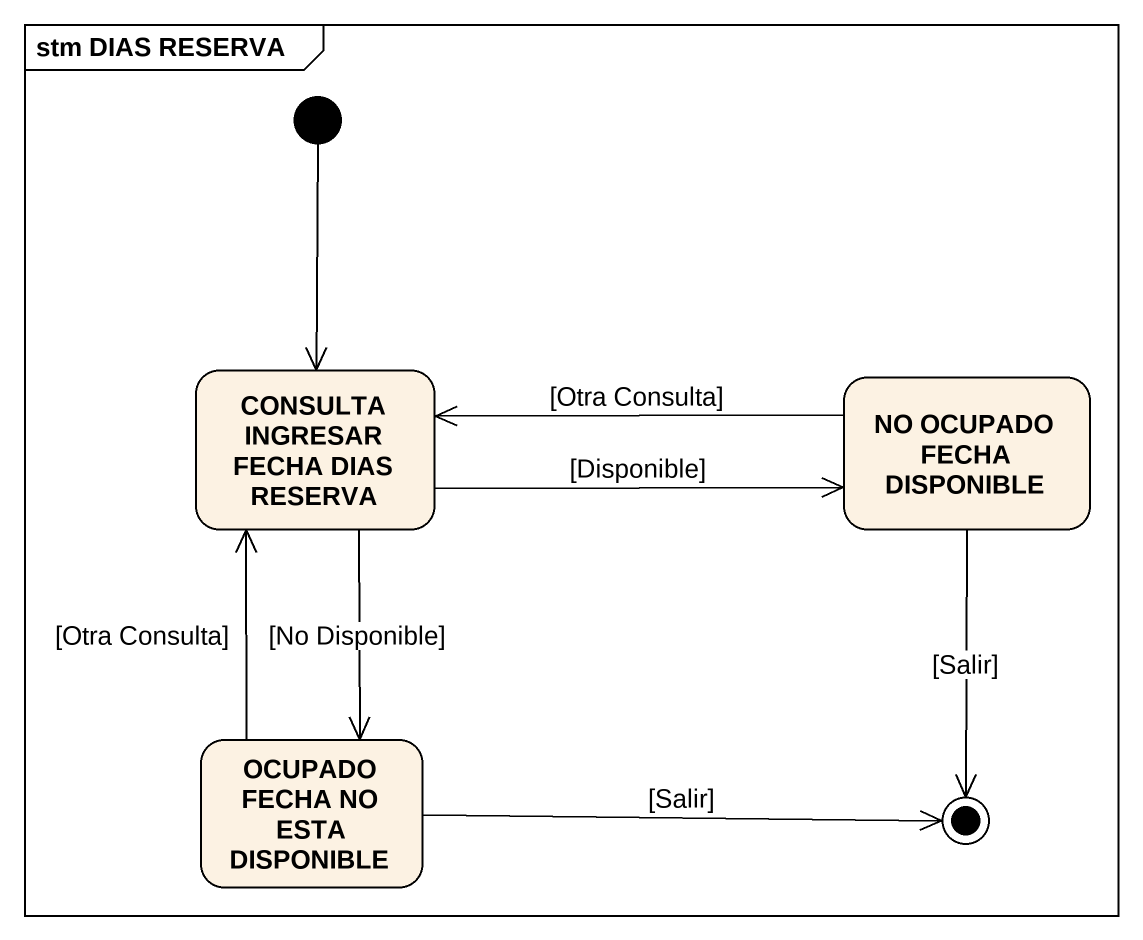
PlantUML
@startuml
mainframe stm DIAS RESERVA
hide empty description
state "CONSULTA INGRESAR FECHA DIAS RESERVA" as CONSULTA_INGRESAR_FECHA
state "NO OCUPADO FECHA DISPONIBLE" as NO_OCUPADO_FECHA_DISPONIBLE
state "OCUPADO FECHA NO ESTA DISPONIBLE" as OCUPADO_FECHA_NO_ESTA
[*] --> CONSULTA_INGRESAR_FECHA
CONSULTA_INGRESAR_FECHA -right-> NO_OCUPADO_FECHA_DISPONIBLE : [Disponible]
CONSULTA_INGRESAR_FECHA --> OCUPADO_FECHA_NO_ESTA : [No Disponible]
NO_OCUPADO_FECHA_DISPONIBLE -left-> CONSULTA_INGRESAR_FECHA : [Otra Consulta]
OCUPADO_FECHA_NO_ESTA -up-> CONSULTA_INGRESAR_FECHA : [Otra Consulta]
NO_OCUPADO_FECHA_DISPONIBLE --> [*] : [Salir]
OCUPADO_FECHA_NO_ESTA -right-> [*] : [Salir]
@enduml
